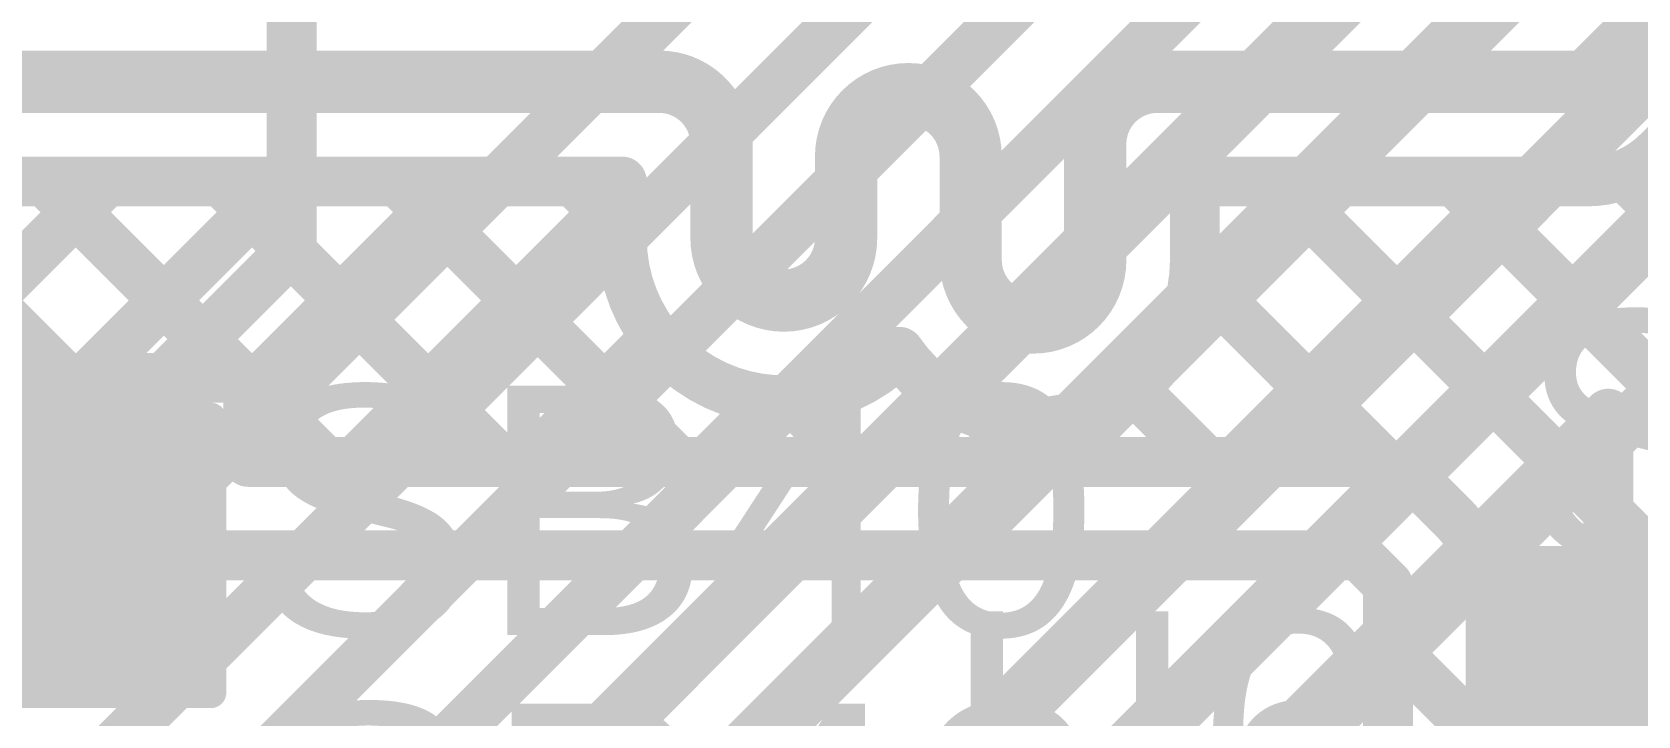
# Model space of a CAD drawing. Header units: millimetres. Extents: x -0.57 to 2.98, y -0.65 to 2.86.
# Drawn here: x 1.6963 to 1.9541, y 0.4273 to 0.537 of the extents above; entities that cross this region are included whole.
import ezdxf

# ---------------------------------------------------------------- set-up
doc = ezdxf.new("R2010")
doc.units = ezdxf.units.MM
doc.header["$MEASUREMENT"] = 0
for name, color, linetype in [('BottomLayer', 5, 'Continuous'), ('Mechanical2', 216, 'Continuous'), ('TopLayer', 1, 'Continuous'), ('TopOverlay', 2, 'Continuous'), ('TopPaste', 8, 'Continuous'), ('TopSolder', 216, 'Continuous')]:
    doc.layers.add(name, color=color, linetype=linetype)
doc.styles.add('Arial', font='', dxfattribs={"height": 0.2})
doc.styles.get('Arial').set_extended_font_data('Arial')

# ---------------------------------------------------------------- blocks, each defined once
blk = doc.blocks.new('SOLDER_BRIDGE_283')
at = {"layer": 'TopLayer'}
for points in [[(-0.045, -0.0175), (-0.045, 0.0175), (-0.015, 0.0175), (-0.015, -0.0175)], [(0.015, -0.0175), (0.015, 0.0175), (0.045, 0.0175), (0.045, -0.0175)]]:
    blk.add_hatch(color=1, dxfattribs=at).paths.add_polyline_path(points)
at = {"layer": 'TopPaste'}
for points in [[(-0.045, -0.0175), (-0.045, 0.0175), (-0.015, 0.0175), (-0.015, -0.0175)], [(0.015, -0.0175), (0.015, 0.0175), (0.045, 0.0175), (0.045, -0.0175)]]:
    blk.add_hatch(color=8, dxfattribs=at).paths.add_polyline_path(points)
at = {"layer": 'TopSolder'}
for points in [[(-0.049, -0.0215), (-0.049, 0.0215), (-0.011, 0.0215), (-0.011, -0.0215)], [(0.011, -0.0215), (0.011, 0.0215), (0.049, 0.0215), (0.049, -0.0215)]]:
    blk.add_hatch(color=216, dxfattribs=at).paths.add_polyline_path(points)
at = {"layer": 'TopOverlay', "const_width": 0.005}
for points in [[(-0.05, 0.022), (-0.05, -0.022)], [(0.05, 0.022), (-0.05, 0.022)], [(0.05, 0.022), (0.05, -0.022)], [(0.05, -0.022), (-0.05, -0.022)]]:
    blk.add_lwpolyline(points, dxfattribs=at)
at = {"layer": 'TopOverlay', "const_width": 0.0025}
for points in [[(-0.05125, 0.022, 1), (-0.04875, 0.022, 1)], [(-0.05125, 0.022, 1), (-0.04875, 0.022, 1)], [(0.04875, 0.022, 1), (0.05125, 0.022, 1)], [(0.04875, 0.022, 1), (0.05125, 0.022, 1)], [(-0.05125, -0.022, 1), (-0.04875, -0.022, 1)], [(-0.05125, -0.022, 1), (-0.04875, -0.022, 1)], [(0.04875, -0.022, 1), (0.05125, -0.022, 1)], [(0.04875, -0.022, 1), (0.05125, -0.022, 1)]]:
    blk.add_lwpolyline(points, format="xyb", close=True, dxfattribs=at)
blk = doc.blocks.new('SOLDER_BRIDGE_301')
at = {"layer": 'TopLayer'}
for points in [[(-0.045, -0.0175), (-0.045, 0.0175), (-0.015, 0.0175), (-0.015, -0.0175)], [(0.015, -0.0175), (0.015, 0.0175), (0.045, 0.0175), (0.045, -0.0175)]]:
    blk.add_hatch(color=1, dxfattribs=at).paths.add_polyline_path(points)
at = {"layer": 'TopPaste'}
for points in [[(-0.045, -0.0175), (-0.045, 0.0175), (-0.015, 0.0175), (-0.015, -0.0175)], [(0.015, -0.0175), (0.015, 0.0175), (0.045, 0.0175), (0.045, -0.0175)]]:
    blk.add_hatch(color=8, dxfattribs=at).paths.add_polyline_path(points)
at = {"layer": 'TopSolder'}
for points in [[(-0.049, -0.0215), (-0.049, 0.0215), (-0.011, 0.0215), (-0.011, -0.0215)], [(0.011, -0.0215), (0.011, 0.0215), (0.049, 0.0215), (0.049, -0.0215)]]:
    blk.add_hatch(color=216, dxfattribs=at).paths.add_polyline_path(points)
at = {"layer": 'TopOverlay', "const_width": 0.005}
for points in [[(-0.05, -0.022), (-0.05, 0.022)], [(-0.05, 0.022), (0.05, 0.022)], [(0.05, -0.022), (0.05, 0.022)], [(-0.05, -0.022), (0.05, -0.022)]]:
    blk.add_lwpolyline(points, dxfattribs=at)
at = {"layer": 'TopOverlay', "const_width": 0.0025}
for points in [[(-0.05125, 0.022, 1), (-0.04875, 0.022, 1)], [(-0.05125, 0.022, 1), (-0.04875, 0.022, 1)], [(0.04875, 0.022, 1), (0.05125, 0.022, 1)], [(0.04875, 0.022, 1), (0.05125, 0.022, 1)], [(-0.05125, -0.022, 1), (-0.04875, -0.022, 1)], [(-0.05125, -0.022, 1), (-0.04875, -0.022, 1)], [(0.04875, -0.022, 1), (0.05125, -0.022, 1)], [(0.04875, -0.022, 1), (0.05125, -0.022, 1)]]:
    blk.add_lwpolyline(points, format="xyb", close=True, dxfattribs=at)

msp = doc.modelspace()

# ---------------------------------------------------------------- linework, layer by layer
at = {"layer": 'BottomLayer'}
for points, const_width in [([(1.64, 0.21446), (2.01131, 0.58577)], 0.01), ([(1.658, 0.207), (2.02931, 0.57831)], 0.01), ([(1.31682, 0.00382), (1.88962, 0.57662)], 0.008), ([(1.291, -0.073), (1.93869, 0.57469)], 0.01), ([(1.30001, -0.03968), (1.908, 0.56831)], 0.008), ([(1.45073, 0.06127), (1.95669, 0.56723)], 0.01), ([(1.343, 0.085), (1.81636, 0.55836)], 0.008), ([(1.738, 0.505), (1.738, 0.547)], 0.008), ([(1.34432, 0.05732), (1.832, 0.545)], 0.008), ([(1.738, 0.502), (1.738, 0.505)], 0.008), ([(1.344, 0.108), (1.738, 0.502)], 0.008), ([(1.89641, 0.42278), (1.94937, 0.47574)], 0.008), ([(1.94937, 0.206), (1.94937, 0.47574)], 0.008), ([(1.89931, 0.4212), (1.94937, 0.47126)], 0.008), ([(1.9415, 0.46788), (1.94937, 0.46001)], 0.008), ([(1.92736, 0.45373), (1.94937, 0.43173)], 0.008), ([(1.91325, 0.40686), (1.94937, 0.44297)], 0.008), ([(1.91322, 0.43959), (1.94937, 0.40345)], 0.008), ([(1.89908, 0.42545), (1.94937, 0.37516)], 0.008)]:
    msp.add_lwpolyline(points, dxfattribs=dict(at, const_width=const_width))
at = {"layer": 'BottomLayer', "const_width": 0.004}
for points in [[(1.736, 0.505, 1), (1.74, 0.505, 1)], [(1.736, 0.505, 1), (1.74, 0.505, 1)], [(1.736, 0.502, 1), (1.74, 0.502, 1)], [(1.736, 0.502, 1), (1.74, 0.502, 1)], [(1.94737, 0.47574, 1), (1.95137, 0.47574, 1)], [(1.94737, 0.47574, 1), (1.95137, 0.47574, 1)], [(1.94737, 0.47126, 1), (1.95137, 0.47126, 1)], [(1.9395, 0.46788, 1), (1.9435, 0.46788, 1)], [(1.94737, 0.46001, 1), (1.95137, 0.46001, 1)], [(1.92536, 0.45373, 1), (1.92936, 0.45373, 1)], [(1.94737, 0.44297, 1), (1.95137, 0.44297, 1)], [(1.91122, 0.43959, 1), (1.91522, 0.43959, 1)], [(1.94737, 0.43173, 1), (1.95137, 0.43173, 1)], [(1.89708, 0.42545, 1), (1.90108, 0.42545, 1)]]:
    msp.add_lwpolyline(points, format="xyb", close=True, dxfattribs=at)
at = {"layer": 'Mechanical2', "const_width": 0.01}
msp.add_lwpolyline([(1.75783, 2.80917, -6.230382), (0.64896, 2.81029)], format="xyb", dxfattribs=at)
at = {"layer": 'TopLayer'}
for points, const_width in [([(1.91617, 0.46634), (2.2121, 0.76227)], 0.008), ([(1.946, 0.529), (2.02931, 0.61231)], 0.01), ([(1.95733, 0.5177), (2.04061, 0.60098)], 0.008), ([(1.69054, 0.529), (1.757, 0.529)], 0.01), ([(1.757, 0.529), (1.797, 0.529)], 0.01), ([(1.877, 0.529), (1.882, 0.529)], 0.01), ([(1.882, 0.529), (1.946, 0.529)], 0.01), ([(1.658, 0.52511), (1.70161, 0.4815)], 0.008), ([(1.807, 0.50389), (1.807, 0.519)], 0.01), ([(1.867, 0.50037), (1.867, 0.519)], 0.01), ([(1.827, 0.50389), (1.827, 0.517)], 0.01), ([(1.847, 0.50037), (1.847, 0.517)], 0.01), ([(1.671, 0.47573), (1.70827, 0.513)], 0.008), ([(1.69054, 0.513), (1.757, 0.513)], 0.008), ([(1.69839, 0.513), (1.72989, 0.4815)], 0.008), ([(1.70505, 0.4815), (1.73655, 0.513)], 0.008), ([(1.72668, 0.513), (1.77168, 0.468)], 0.008), ([(1.731, 0.47917), (1.76483, 0.513)], 0.008), ([(1.75496, 0.513), (1.79996, 0.468)], 0.008), ([(1.757, 0.513), (1.791, 0.513)], 0.008), ([(1.78325, 0.513), (1.791, 0.50525)], 0.008), ([(1.791, 0.50389), (1.791, 0.513)], 0.008), ([(1.87694, 0.48368), (1.90626, 0.513)], 0.008), ([(1.883, 0.513), (1.946, 0.513)], 0.008), ([(1.883, 0.50037), (1.883, 0.513)], 0.008), ([(1.88954, 0.468), (1.93454, 0.513)], 0.008), ([(1.89638, 0.513), (1.95888, 0.4505)], 0.008), ([(1.92466, 0.513), (1.98619, 0.45148)], 0.008), ([(1.95184, 0.51411), (1.9865, 0.47945)], 0.008), ([(1.74812, 0.468), (1.791, 0.51088)], 0.008), ([(1.92881, 0.4507), (1.98664, 0.50853)], 0.008), ([(1.88291, 0.49819), (1.91378, 0.46732)], 0.008), ([(1.7764, 0.468), (1.79641, 0.48801)], 0.008), ([(1.679, 0.4815), (1.731, 0.4815)], 0.008), ([(1.731, 0.468), (1.731, 0.4815)], 0.008), ([(1.731, 0.48039), (1.74339, 0.468)], 0.008), ([(1.83297, 0.468), (1.84326, 0.47829)], 0.008), ([(1.86126, 0.468), (1.87368, 0.48043)], 0.008), ([(1.87296, 0.47985), (1.88481, 0.468)], 0.008), ([(1.95689, 0.4505), (1.9865, 0.48011)], 0.008), ([(1.80469, 0.468), (1.81468, 0.47799)], 0.008), ([(1.81833, 0.47792), (1.82825, 0.468)], 0.008), ([(1.84885, 0.47568), (1.85653, 0.468)], 0.008), ([(1.731, 0.468), (1.90931, 0.468)], 0.008), ([(1.91993, 0.4636), (1.9246, 0.45893)], 0.008), ([(1.705, 0.453), (1.90931, 0.453)], 0.008), ([(1.90931, 0.453), (1.914, 0.44831)], 0.008), ([(1.92884, 0.4505), (1.975, 0.4505)], 0.008), ([(1.914, 0.37915), (1.914, 0.44831)], 0.008)]:
    msp.add_lwpolyline(points, dxfattribs=dict(at, const_width=const_width))
for points, const_width in [([(1.7545, 0.529, 1), (1.7595, 0.529, 1)], 0.005), ([(1.7545, 0.529, 1), (1.7595, 0.529, 1)], 0.005), ([(1.7945, 0.529, 1), (1.7995, 0.529, 1)], 0.005), ([(1.7945, 0.529, 1), (1.7995, 0.529, 1)], 0.005), ([(1.8745, 0.529, 1), (1.8795, 0.529, 1)], 0.005), ([(1.8745, 0.529, 1), (1.8795, 0.529, 1)], 0.005), ([(1.8795, 0.529, 1), (1.8845, 0.529, 1)], 0.005), ([(1.8795, 0.529, 1), (1.8845, 0.529, 1)], 0.005), ([(1.9435, 0.529, 1), (1.9485, 0.529, 1)], 0.005), ([(1.9435, 0.529, 1), (1.9485, 0.529, 1)], 0.005), ([(1.8045, 0.519, 1), (1.8095, 0.519, 1)], 0.005), ([(1.8045, 0.519, 1), (1.8095, 0.519, 1)], 0.005), ([(1.8645, 0.519, 1), (1.8695, 0.519, 1)], 0.005), ([(1.8645, 0.519, 1), (1.8695, 0.519, 1)], 0.005), ([(1.8245, 0.517, 1), (1.8295, 0.517, 1)], 0.005), ([(1.8245, 0.517, 1), (1.8295, 0.517, 1)], 0.005), ([(1.8445, 0.517, 1), (1.8495, 0.517, 1)], 0.005), ([(1.8445, 0.517, 1), (1.8495, 0.517, 1)], 0.005), ([(1.95531, 0.51769, 1), (1.95931, 0.51769, 1)], 0.004), ([(1.95533, 0.5177, 1), (1.95933, 0.5177, 1)], 0.004), ([(1.95533, 0.5177, 1), (1.95933, 0.5177, 1)], 0.004), ([(1.69639, 0.513, 1), (1.70039, 0.513, 1)], 0.004), ([(1.70627, 0.513, 1), (1.71027, 0.513, 1)], 0.004), ([(1.72468, 0.513, 1), (1.72868, 0.513, 1)], 0.004), ([(1.73455, 0.513, 1), (1.73855, 0.513, 1)], 0.004), ([(1.75296, 0.513, 1), (1.75696, 0.513, 1)], 0.004), ([(1.755, 0.513, 1), (1.759, 0.513, 1)], 0.004), ([(1.755, 0.513, 1), (1.759, 0.513, 1)], 0.004), ([(1.76283, 0.513, 1), (1.76683, 0.513, 1)], 0.004), ([(1.78125, 0.513, 1), (1.78525, 0.513, 1)], 0.004), ([(1.789, 0.513, 1), (1.793, 0.513, 1)], 0.004), ([(1.789, 0.513, 1), (1.793, 0.513, 1)], 0.004), ([(1.881, 0.513, 1), (1.885, 0.513, 1)], 0.004), ([(1.881, 0.513, 1), (1.885, 0.513, 1)], 0.004), ([(1.89438, 0.513, 1), (1.89838, 0.513, 1)], 0.004), ([(1.90426, 0.513, 1), (1.90826, 0.513, 1)], 0.004), ([(1.92266, 0.513, 1), (1.92666, 0.513, 1)], 0.004), ([(1.93254, 0.513, 1), (1.93654, 0.513, 1)], 0.004), ([(1.944, 0.513, 1), (1.948, 0.513, 1)], 0.004), ([(1.944, 0.513, 1), (1.948, 0.513, 1)], 0.004), ([(1.944, 0.513, 1), (1.948, 0.513, 1)], 0.004), ([(1.94984, 0.51411, 1), (1.95384, 0.51411, 1)], 0.004), ([(1.789, 0.51088, 1), (1.793, 0.51088, 1)], 0.004), ([(1.789, 0.50525, 1), (1.793, 0.50525, 1)], 0.004), ([(1.789, 0.50389, 1), (1.793, 0.50389, 1)], 0.004), ([(1.789, 0.50389, 1), (1.793, 0.50389, 1)], 0.004), ([(1.8045, 0.50389, 1), (1.8095, 0.50389, 1)], 0.005), ([(1.8045, 0.50389, 1), (1.8095, 0.50389, 1)], 0.005), ([(1.8245, 0.50389, 1), (1.8295, 0.50389, 1)], 0.005), ([(1.8245, 0.50389, 1), (1.8295, 0.50389, 1)], 0.005), ([(1.8445, 0.50037, 1), (1.8495, 0.50037, 1)], 0.005), ([(1.8445, 0.50037, 1), (1.8495, 0.50037, 1)], 0.005), ([(1.8645, 0.50037, 1), (1.8695, 0.50037, 1)], 0.005), ([(1.8645, 0.50037, 1), (1.8695, 0.50037, 1)], 0.005), ([(1.881, 0.50037, 1), (1.885, 0.50037, 1)], 0.004), ([(1.881, 0.50037, 1), (1.885, 0.50037, 1)], 0.004), ([(1.88091, 0.49819, 1), (1.88491, 0.49819, 1)], 0.004), ([(1.79441, 0.48801, 1), (1.79841, 0.48801, 1)], 0.004), ([(1.83355, 0.48567, 1), (1.83755, 0.48567, 1)], 0.004), ([(1.83355, 0.48567, 1), (1.83755, 0.48567, 1)], 0.004), ([(1.87494, 0.48368, 1), (1.87894, 0.48368, 1)], 0.004), ([(1.69961, 0.4815, 1), (1.70361, 0.4815, 1)], 0.004), ([(1.70305, 0.4815, 1), (1.70705, 0.4815, 1)], 0.004), ([(1.72789, 0.4815, 1), (1.73189, 0.4815, 1)], 0.004), ([(1.729, 0.4815, 1), (1.733, 0.4815, 1)], 0.004), ([(1.729, 0.4815, 1), (1.733, 0.4815, 1)], 0.004), ([(1.729, 0.48039, 1), (1.733, 0.48039, 1)], 0.004), ([(1.729, 0.47917, 1), (1.733, 0.47917, 1)], 0.004), ([(1.84126, 0.47829, 1), (1.84526, 0.47829, 1)], 0.004), ([(1.87096, 0.47985, 1), (1.87496, 0.47985, 1)], 0.004), ([(1.87168, 0.48043, 1), (1.87568, 0.48043, 1)], 0.004), ([(1.81268, 0.47799, 1), (1.81668, 0.47799, 1)], 0.004), ([(1.81633, 0.47792, 1), (1.82033, 0.47792, 1)], 0.004), ([(1.84685, 0.47568, 1), (1.85085, 0.47568, 1)], 0.004), ([(1.729, 0.468, 1), (1.733, 0.468, 1)], 0.004), ([(1.729, 0.468, 1), (1.733, 0.468, 1)], 0.004), ([(1.74139, 0.468, 1), (1.74539, 0.468, 1)], 0.004), ([(1.74612, 0.468, 1), (1.75012, 0.468, 1)], 0.004), ([(1.76968, 0.468, 1), (1.77368, 0.468, 1)], 0.004), ([(1.7744, 0.468, 1), (1.7784, 0.468, 1)], 0.004), ([(1.79796, 0.468, 1), (1.80196, 0.468, 1)], 0.004), ([(1.80269, 0.468, 1), (1.80669, 0.468, 1)], 0.004), ([(1.82625, 0.468, 1), (1.83025, 0.468, 1)], 0.004), ([(1.83097, 0.468, 1), (1.83497, 0.468, 1)], 0.004), ([(1.85453, 0.468, 1), (1.85853, 0.468, 1)], 0.004), ([(1.85926, 0.468, 1), (1.86326, 0.468, 1)], 0.004), ([(1.88281, 0.468, 1), (1.88681, 0.468, 1)], 0.004), ([(1.88754, 0.468, 1), (1.89154, 0.468, 1)], 0.004), ([(1.90731, 0.468, 1), (1.91131, 0.468, 1)], 0.004), ([(1.90731, 0.468, 1), (1.91131, 0.468, 1)], 0.004), ([(1.90731, 0.468, 1), (1.91131, 0.468, 1)], 0.004), ([(1.91178, 0.46732, 1), (1.91578, 0.46732, 1)], 0.004), ([(1.91417, 0.46634, 1), (1.91817, 0.46634, 1)], 0.004), ([(1.91791, 0.46361, 1), (1.92191, 0.46361, 1)], 0.004), ([(1.91792, 0.46361, 1), (1.92192, 0.46361, 1)], 0.004), ([(1.91793, 0.4636, 1), (1.92193, 0.4636, 1)], 0.004), ([(1.9226, 0.45893, 1), (1.9266, 0.45893, 1)], 0.004), ([(1.92261, 0.45892, 1), (1.92661, 0.45892, 1)], 0.004), ([(1.92261, 0.45891, 1), (1.92661, 0.45891, 1)], 0.004), ([(1.703, 0.453, 1), (1.707, 0.453, 1)], 0.004), ([(1.90731, 0.453, 1), (1.91131, 0.453, 1)], 0.004), ([(1.90731, 0.453, 1), (1.91131, 0.453, 1)], 0.004), ([(1.92681, 0.4507, 1), (1.93081, 0.4507, 1)], 0.004), ([(1.92684, 0.4505, 1), (1.93084, 0.4505, 1)], 0.004), ([(1.92684, 0.4505, 1), (1.93084, 0.4505, 1)], 0.004), ([(1.92684, 0.4505, 1), (1.93084, 0.4505, 1)], 0.004), ([(1.95489, 0.4505, 1), (1.95889, 0.4505, 1)], 0.004), ([(1.912, 0.44831, 1), (1.916, 0.44831, 1)], 0.004), ([(1.912, 0.44831, 1), (1.916, 0.44831, 1)], 0.004)]:
    msp.add_lwpolyline(points, format="xyb", close=True, dxfattribs=dict(at, const_width=const_width))
for points, const_width in [([(1.797, 0.529, -0.414214), (1.807, 0.519)], 0.01), ([(1.867, 0.519, -0.414214), (1.877, 0.529)], 0.01), ([(1.827, 0.517, -1), (1.847, 0.517)], 0.01), ([(1.95733, 0.5177, -0.199231), (1.946, 0.513)], 0.008), ([(1.95731, 0.51769, -0.198912), (1.946, 0.513)], 0.008), ([(1.83555, 0.48567, -0.671511), (1.791, 0.50389)], 0.008), ([(1.827, 0.50389, -1), (1.807, 0.50389)], 0.01), ([(1.867, 0.50037, -1), (1.847, 0.50037)], 0.01), ([(1.883, 0.50037, -0.737101), (1.83555, 0.48567)], 0.008), ([(1.90931, 0.468, -0.198764), (1.91991, 0.46361)], 0.008), ([(1.90931, 0.468, -0.198912), (1.91992, 0.46361)], 0.008), ([(1.92461, 0.45892, -0.161153), (1.92884, 0.4505)], 0.008), ([(1.92461, 0.45891, -0.161007), (1.92884, 0.4505)], 0.008)]:
    msp.add_lwpolyline(points, format="xyb", dxfattribs=dict(at, const_width=const_width))

# ---------------------------------------------------------------- block references
msp.add_blockref('SOLDER_BRIDGE_301', (1.675, 0.453))
at = {"rotation": 180}
msp.add_blockref('SOLDER_BRIDGE_283', (1.979, 0.422), dxfattribs=at)

# ---------------------------------------------------------------- texts
at = {"layer": 'TopOverlay', "style": 'Arial'}
for s, p in [('SB70', (1.93477, 0.45221)), ('SB40', (1.73077, 0.44021)), ('U6', (1.84268, 0.40401)), ('SB42', (1.73145, 0.38921))]:
    msp.add_text(s, height=0.04, dxfattribs=at).set_placement(p)

doc.saveas('drawing.dxf')
